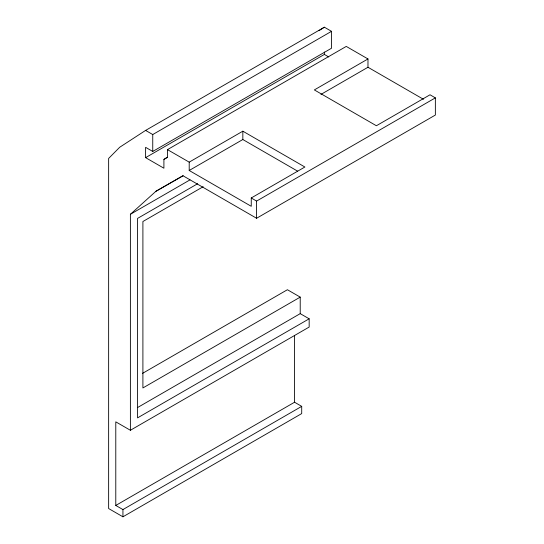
<?xml version="1.0" encoding="UTF-8"?>
<svg xmlns="http://www.w3.org/2000/svg" width="544" height="544" viewBox="0 0 544 544"><rect width="100%" height="100%" fill="white"/><g stroke="black" fill="none" stroke-linecap="round" stroke-linejoin="round"><path stroke-width="0.82" d="M423.456 99.287L367.975 67.259L367.975 58.956L346.256 46.417L167.484 149.634L167.484 157.107L163.907 159.433L163.907 168.212L145.602 157.644L145.602 147.322L152.748 151.45L331.527 48.232L331.527 31.328L324.374 27.2L145.602 130.417L119.7 147.261L108.637 158.433L108.637 508.545L122.937 516.8L301.709 413.583L301.709 406.361L122.937 509.572L115.784 505.444L115.784 421.845L130.39 430.27L130.39 214.295L155.897 191.304L183.117 175.59M319.008 30.688L324.374 27.2M145.602 130.417L152.748 134.545L331.527 31.328M145.602 157.644L324.374 54.427L328.766 56.964M163.907 159.433L167.586 157.304M189.203 162.146L242.835 131.186L304.885 167.015L251.253 197.968L251.253 206.305L189.203 170.483L189.203 162.146L167.484 149.634M367.975 58.956L314.344 89.923L376.394 125.746L430.025 94.785L435.363 97.866L435.363 115.049L256.591 218.26L183.076 175.814L155.897 191.304M189.203 170.483L242.835 139.522L297.588 171.136M320.96 94.404L367.975 67.259M130.39 214.295L189.978 179.887M197.683 183.702L137.537 218.423L137.537 417.887L309.162 318.804L309.162 327.06L130.39 430.27M203.184 186.714L142.902 221.517L142.902 387.954L300.22 297.126L300.22 313.643L137.401 407.646M256.591 218.26L256.591 201.083L435.363 97.866M142.582 373.34L287.409 289.728L300.22 297.126M115.784 505.444L294.556 402.234L301.709 406.361M300.22 313.643L309.162 318.804M251.253 197.968L256.591 201.083M324.374 52.047L324.374 54.427M294.556 335.519L294.556 402.234M242.835 131.186L242.835 139.522M152.748 134.545L152.748 151.45M122.937 509.572L122.937 516.8"/></g></svg>
